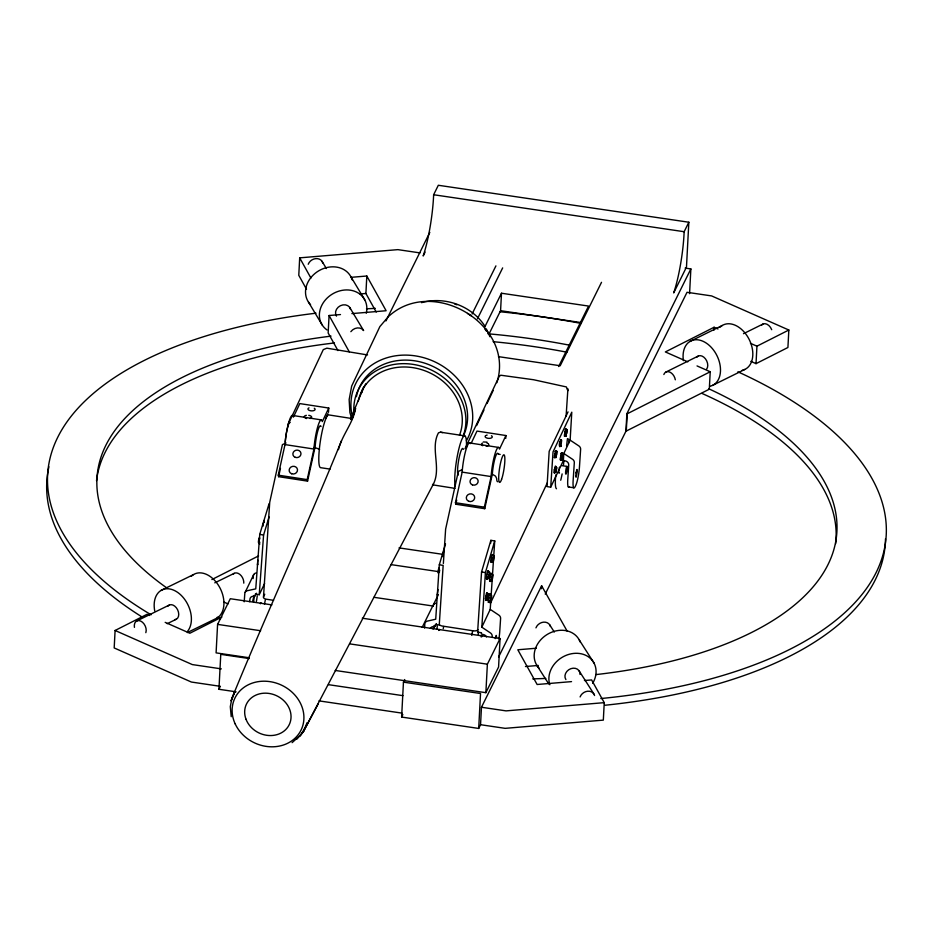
<?xml version="1.0" encoding="UTF-8"?>
<svg xmlns="http://www.w3.org/2000/svg" width="933" height="933" viewBox="0 0 933 933"><rect width="100%" height="100%" fill="white"/><g stroke="black" fill="none" stroke-linecap="round" stroke-linejoin="round"><path stroke-width="1.4" d="M149.595 615.477L146.994 614.322L115.097 630.475L114.188 647.945L191.393 682.046L220.398 686.326M271.911 604.876L230.299 598.729L217.587 624.387L216.094 652.878L249.099 657.742M236.061 691.808L218.94 689.289L220.771 654.348L249.321 658.57M419.967 252.89L397.866 249.636L299.691 257.858L298.782 275.317L306.502 289.207M340.487 314.561L329.081 315.506L328.159 332.976L337.968 350.598M376.244 312.077L365.899 293.475L366.821 276.016L351.041 277.334M567.159 631.151L541.63 585.784L481.463 707.249L480.542 724.708L478.699 728.44L401.622 717.069L403.453 682.14L404.735 679.539M489.102 333.851L500.578 310.689L501.488 293.23L588.571 306.071L558.61 366.541M478.699 728.44L480.53 693.511L403.453 682.14M335.204 670.454L485.871 692.683L487.376 664.191L500.076 638.534L362.319 618.217M500.076 638.534L498.584 667.025L485.871 692.683M541.478 588.7L541.63 585.784M584.443 680.53L591.615 679.935L604.246 702.654L603.324 720.124L505.161 728.346L480.542 724.708M545.234 594.134L625.938 431.221L626.859 413.751L687.026 292.297L711.634 295.924L788.84 330.025L787.918 347.496L756.022 363.648L750.832 361.351M626.265 431.268L627.186 413.809L710.223 371.754L709.302 389.213L625.938 431.221M688.834 222.229L686.478 267.106L673.684 292.927A49.834 8.712 -81.6 0 0 684.146 231.711L688.834 222.229L438.323 185.27L433.635 194.74A49.834 8.712 -81.6 0 1 423.174 255.969L425.098 252.097M689.569 293.662L690.863 268.926L685.16 268.086M713.943 330.165L714.095 327.25L717.99 328.976M756.022 363.648L756.943 346.178L788.84 330.025M273.544 600.327L266.523 599.243A3.954 1.866 3.8 0 1 263.503 596.875L269.719 502.316L282.407 444.644L286.034 442.965M424.55 628.084L424.818 623.944A3.954 3.429 25.3 0 1 427.384 621.098L435.723 619.22L439.303 564.803L445.507 543.869M430.358 628.294A3.954 3.429 25.3 0 1 432.55 626.731L435.279 626.113L435.384 624.445L439.245 625.04L443.163 565.398L439.303 564.803M443.362 563.52L445.624 529.139L458.313 471.457L461.94 469.789M491.166 595.126L494.735 540.918L490.875 540.324L481.556 571.952L477.603 632.142L481.463 632.737L481.37 634.043L483.574 634.603A3.954 3.429 25.3 0 1 486.455 636.889M492.192 636.271A3.954 3.429 25.3 0 0 490.385 632.901L481.825 627.186L485.417 572.547L494.735 540.918M490.676 543.228L490.875 540.324M481.825 627.186L490.233 609.389L490.886 599.406M505.744 438.393L505.931 435.536L476.985 431.081L471.142 443.397M554.983 472.914L554.319 472.926L554.237 469.929L555.555 466.36M560.162 445.962L561.304 445.846L559.672 446.674C557.887 441.356 563.369 439.28 560.57 439.746M560.873 446.475L561.666 440.283M563.357 460.599L563.824 453.496L570.133 440.143L571.789 412.188L553.036 451.899L550.715 487.166L563.357 460.599L565.095 460.867A3.954 3.429 25.3 0 1 568.733 464.937L567.765 479.632A13.843 2.228 -81.2 0 0 569.037 486.921M566.109 416.165L567.789 390.624L566.389 386.938L533.629 379.743L500.764 375.218L499.19 376.442L464.984 448.738M328.486 412.328L328.766 408.048L299.82 403.592L293.394 417.121M244.201 601.797L244.808 593.505A3.954 3.44 25.8 0 1 247.397 590.682L255.759 588.863L259.736 534.399L269.042 503.832L268.832 506.712M249.752 601.762L249.939 599.184A3.954 3.44 25.7 0 1 252.516 596.35L255.257 595.755L256.47 593.236M253.123 578.6L253.333 575.836A3.954 3.44 25.7 0 1 255.91 573.014M255.257 595.755L255.374 594.088L259.234 594.706L264.587 583.603M259.234 594.706L263.584 535.017L269.089 516.952M487.539 579.195L486.501 578.81L486.793 574.413L487.889 570.914L488.542 571.136M488.006 597.365L487.131 600.141L485.836 600.397L485.487 598.38L486.769 592.91L488.239 593.866L488.251 595.324M491.959 562.424L490.933 562.051L490.91 560.29L491.726 555.601L492.916 554.68M487.131 600.141L487.947 593.551M490.7 581.481L489.662 581.096L489.638 579.276L490.49 574.46L491.679 573.503M489.347 602.508L488.309 602.112L488.6 597.621L489.732 594.041L490.373 594.263M556.336 456.634L555.905 457.555L554.354 457.427L555.567 450.522L556.989 451.42L556.756 454.837M555.905 457.555L556.709 451.106M562.377 458.919L561.934 459.864L560.313 459.759L561.06 453.706L561.561 452.633L563.031 453.59L561.561 452.633M566.471 435.163L566.028 436.108L564.407 436.003L565.655 428.877L567.136 429.845L566.902 433.332M561.934 459.864L562.751 453.275M566.028 436.108L566.844 429.518M568.629 443.14L568.873 439.408L567.474 438.603L566.588 445.846M252.68 601.144L254.044 595.511M496.857 382.717C515.401 324.696 432.865 275.865 388.863 316.194M367.555 354.948L326.853 348.172L323.284 349.618L288.262 424.13A14.042 2.263 -81.2 0 1 288.297 426.439M321.034 426.533A14.345 2.309 -81.2 0 0 317.873 430.626A14.345 2.309 -81.2 0 0 315.191 446.499L307.563 481.136L278.617 476.681L278.256 475.165L284.997 444.586A20.269 3.265 -81.2 0 1 288.332 423.92A20.269 3.265 -81.2 0 1 292.705 415.558M278.617 476.681L280.448 468.366M307.563 481.136L307.202 479.62L313.943 449.041A20.269 3.265 -81.2 0 1 317.92 426.136A20.269 3.265 -81.2 0 1 322.34 421.576L328.766 408.048M498.199 454.056A14.345 2.309 -81.2 0 0 495.038 458.161A14.345 2.309 -81.2 0 0 492.356 474.046L484.74 508.695L455.794 504.228L455.432 502.712L462.162 472.121A20.269 3.265 -81.2 0 1 465.812 450.301A20.269 3.265 -81.2 0 1 470.255 443.653M455.794 504.228L456.704 500.076M484.74 508.695L484.379 507.179L491.108 476.576A20.269 3.265 -81.2 0 1 495.073 453.671A20.269 3.265 -81.2 0 1 499.505 449.088L505.931 435.536M433.052 629.075L434.078 625.821L434.44 627.909M495.236 638.65L496.251 635.396L496.613 637.484M257.823 559.987L257.45 564.955L257.846 564.138M253.554 602.147L254.371 595.895M338.469 449.636C342.038 435 352.966 423.454 355.578 408.421L351.951 419.523L351.881 418.544L328.859 414.928A26.707 4.303 -81.2 0 0 320.544 439.944A26.707 4.303 -81.2 0 0 320.509 467.666L330.072 469.101M341.49 440.761C306.316 527.215 267.176 611.99 231.874 698.385L230.299 706.701L231.221 716.696M299.738 736.3L303.353 731.694L307.097 722.632M292.099 742.656L301.032 734.609L304.869 728.032M350.633 418.754L363.054 388.956M296.846 739.146L303.353 731.694L433.495 483.854C441.437 467.783 430.136 448.097 438.463 432.842L440.469 432.189L464.797 435.863M263.503 596.875L264.739 594.251M476.611 425.6L483.97 410.007M487.038 403.499L493.172 390.507M438.743 572.687C436.924 575.521 439.186 564.302 439.338 569.27M437.974 589.516L437.25 595.312L437.647 594.484M435.279 626.113L436.481 623.571M486.863 579.218L488.087 578.052M490.023 581.492L490.571 580.326M485.836 600.397L486.338 599.324M554.668 457.776L555.158 456.75M564.733 436.364L565.235 435.291M490.385 603.406L547.344 482.781M560.64 460.121L561.141 459.048M325.465 418.66L327.88 413.599M259.106 542.306C257.275 545.117 259.619 533.921 259.724 538.901M245.192 592.233L253.718 574.565M385.947 320.929L429.821 232.364M218.94 689.289L219.908 687.318M472.051 314.071L495.924 265.882M477.428 318.829L502.665 267.899M484.915 326.678L501.488 293.23M422.148 627.408L438.3 594.799M601.517 282.314L560.197 365.748L498.467 356.639M401.622 717.069L402.846 714.585M498.595 657.042L690.863 268.926M303.353 731.694L318.223 703.832M554.319 472.926L555.45 472.25M433.495 483.854L432.492 484.81L455.036 488.379M388.175 316.87L379.871 326.597L351.671 386.087L349.152 399.604L349.898 412.561L351.461 417.681M350.505 419.488L351.881 418.544M568.045 411.896L549.175 451.304L547.053 486.361M288.449 423.232L290.245 422.392M211.884 579.556L258.593 555.905M714.095 327.25L665.369 351.939L687.796 361.841M221.902 617.016L189.842 633.25L165.176 622.358M689.884 341.478L722.212 325.5M665.894 372.057L698.222 356.068M743.473 333.687L762.867 324.101M712.474 385.422L744.802 369.445M160.942 590.484L193.469 574.6M136.708 620.981L169.235 605.085M214.777 582.845L234.288 573.317M167.217 623.687L176.325 619.232M187.323 632.574L215.943 618.602A24.724 16.852 64 0 0 219.208 586.554A24.724 16.852 64 0 0 191.323 576.291M421.483 302.665C444.983 295.994 472.133 305.861 485.242 326.702M483.294 441.974L486.956 442.114M564.407 436.003L565.736 435.781M560.313 459.759L561.643 459.537M485.51 600.036L486.839 599.814M554.354 457.427L555.625 457.24M360.161 293.965L365.899 293.475M351.893 313.605L386.122 310.736L366.821 276.016M536.358 648.225L517.815 649.776L537.128 684.495L571.532 681.615M525.454 666.524L538.294 665.451M604.246 702.654L506.071 710.876L481.463 707.249M559.45 445.729L560.663 445.636M564.383 434.346L565.725 434.335M560.29 458.103L561.619 458.08M485.487 598.38L486.828 598.356M490.933 562.051L491.621 562.051M486.501 578.81L487.189 578.81M489.662 581.096L490.35 581.096M488.309 602.112L488.997 602.112M554.33 455.829L555.601 455.817M554.097 472.016L554.773 472.028M489.254 601.319L489.907 601.342M490.91 560.29L491.598 560.336M486.478 576.979L487.166 577.026M489.638 579.276L490.326 579.335M488.274 600.246L488.962 600.292M559.59 443.572L560.791 443.7M554.237 469.929L554.913 470.022M439.186 570.18L439.828 570.261M433.635 194.74L684.146 231.711M500.578 310.689L580.513 322.491M399.032 547.881L442.137 554.249M390.764 564.582L439.618 571.789M373.981 597.307L432.795 605.984M217.587 624.387L260.645 630.731M349.607 643.863L487.376 664.191M221.319 668.868L192.303 664.576L115.097 630.475M328.474 684.67L402.951 695.668M318.969 700.87L402.03 713.127M292.251 415.407L321.197 419.862M469.416 442.93L498.362 447.385M561.666 465.59L567.066 466.418A3.954 0.641 -81.2 0 1 566.669 472.448A3.954 0.641 -81.2 0 1 565.608 472.11A3.954 0.641 -81.2 0 1 567.066 466.418M314.094 447.292L319.622 449.298M568.325 486.933L573.713 487.761M284.997 444.586L313.943 449.041M462.162 472.121L491.108 476.576M546.866 486.571L550.715 487.166M278.256 475.165L307.202 479.62M455.432 502.712L484.379 507.179M481.556 571.952L485.417 572.547M259.736 534.399L263.584 535.017M491.213 557.829L491.889 557.946M486.793 574.413L487.469 574.53M489.953 576.746L490.63 576.862M488.6 597.621L489.277 597.738M440.469 432.189L442.662 432.62M554.61 453.578L555.846 453.823M564.663 432.037L565.969 432.294M560.57 455.794L561.876 456.05M485.778 596.07L487.073 596.327M498.549 454.056L500.158 454.453M554.668 467.655L555.322 467.818M259.269 542.108L259.91 542.271M491.726 555.601L492.391 555.788M487.341 572.104L487.994 572.279M490.49 574.46L491.143 574.635M489.16 595.254L489.813 595.441M493.254 555.065L492.262 554.47M488.892 571.521L487.889 570.914M492.029 573.888L491.038 573.282M490.735 594.659L489.732 594.041M560.033 441.216L561.188 441.589M555.182 466.243L556.185 466.57M259.281 543.764L259.922 543.986M454.744 304.018L456.89 304.776M492.811 474.547L495.528 476.122L496.648 478.454A14.042 2.263 -81.2 0 0 497.639 481.731M555.077 451.56L556.266 452.027M565.153 429.95L566.401 430.463M561.06 453.706L562.307 454.208M486.256 593.971L487.504 594.484M750.447 343.309L756.943 346.178M697.033 365.923L710.223 371.754M224.06 602.158L228.025 603.908M217.867 617.296L220.503 618.462M567.136 429.845L565.655 428.877M488.239 593.866L486.769 592.91M570.133 440.143L578.798 445.892A3.954 3.429 25.3 0 1 580.629 449.274L579.451 467.106A13.843 2.228 -81.2 0 1 575.708 485.533A20.118 3.242 -81.2 0 1 575.288 486.42A13.843 2.228 -81.2 0 1 573.142 480.46L574.32 462.628A3.954 3.429 25.3 0 0 572.5 459.258L563.824 453.496M490.233 609.389L498.793 615.092A3.954 3.429 25.3 0 1 500.601 618.462L499.773 631.081A19.78 3.184 -81.2 0 1 498.922 639.128M443.7 551.17L442.429 556.616M579.3 640.026L594.018 663.036M549.642 624.748L554.295 632.026M579.078 670.792L593.796 693.814M537.093 665.707L548.709 683.877M350.89 276.739L364.756 299.843M322.002 261.263L326.387 268.564M349.735 307.47L363.613 330.562A7.919 6.636 -31 0 0 350.855 331.681M308.461 302.07L322.328 325.174M299.691 257.858L310.922 278.057M329.081 315.506L349.374 352.009M486.35 328.964L489.953 336.743M264.226 522.188L263.957 520.556L262.908 526.282M257.263 595.802A19.78 3.184 -80.9 0 1 256.435 601.365M314.281 408.257A3.58 1.679 3.8 0 1 313.896 410.567A3.58 1.679 3.8 0 1 308.905 410.193A3.58 1.679 3.8 0 1 309.021 407.861M308.741 415.337A3.709 1.738 3.8 0 1 311.575 416.829A3.709 1.738 3.8 0 1 310.083 418.52M306.572 418.532A3.709 1.738 3.8 0 1 305.534 418.182M304.753 417.704A3.709 1.738 3.8 0 1 306.351 415.337M478.011 629.635A3.954 1.866 3.8 0 1 473.311 630.825L442.429 626.066A3.954 1.866 3.8 0 1 439.513 624.667M458.383 474.955A14.042 2.263 -81.2 0 1 458.045 472.506M559.473 472.774A3.954 0.641 -81.2 0 1 558.855 472.565A3.954 0.641 -81.2 0 1 559.089 469.089M559.264 468.086A3.954 0.641 -81.2 0 1 559.473 467.165M563.894 460.389A19.78 3.184 -81.2 0 1 563.509 464.727M562.133 473.906A19.78 3.184 -81.2 0 1 560.721 480.238M556.488 488.764A19.78 3.184 -81.2 0 1 555.765 474.967M491.446 435.746A3.58 1.679 3.8 0 1 491.341 437.95A3.58 1.679 3.8 0 1 486.676 437.962A3.58 1.679 3.8 0 1 485.498 435.769M486.186 435.349A3.58 1.679 3.8 0 1 487.154 435.081M488.577 444.061A3.709 1.738 3.8 0 1 486.14 446.219M482.699 445.694A3.709 1.738 3.8 0 1 482.513 443.128M487.038 443.105A3.709 1.738 3.8 0 1 487.959 443.525M308.228 264.261A7.919 6.636 -31 0 1 315.832 258.628A7.919 6.636 -31 0 1 322.783 262.989M336.486 316.112A7.919 6.636 -31 0 1 340.382 305.721A7.919 6.636 -31 0 1 350.516 309.196M327.016 329.955A24.724 20.736 -31 0 1 323.133 302.957A24.724 20.736 -31 0 1 352.266 290.56A24.724 20.736 -31 0 1 366.272 313.243M310.561 304.671A24.724 20.736 -31 0 1 318.643 270.873A24.724 20.736 -31 0 1 352.173 279.842M433.227 606.135A3.954 3.429 25.3 0 1 435.781 603.289M437.309 626.055A19.78 3.184 -81.2 0 1 436.947 628.819M134.422 627.361A7.919 5.388 64 0 1 140.708 621.086A7.919 5.388 64 0 1 145.828 632.667M168.022 606.077A7.919 5.388 64 0 1 177.573 609.692A7.919 5.388 64 0 1 174.833 619.652M233.087 574.296A7.919 5.388 64 0 1 239.956 574.483A7.919 5.388 64 0 1 243.781 583.148M154.715 610.87A24.724 16.852 64 0 1 176.442 591.592A24.724 16.852 64 0 1 187.708 631.093M438.697 630.463A3.954 0.641 -81.2 0 1 439.536 630.09M481.148 637.006A3.954 0.641 -81.2 0 1 481.988 636.621M478.431 632.096A19.78 3.184 -81.2 0 1 478.209 634.312M471.748 635.385A19.78 3.184 -81.2 0 1 472.634 630.965M443.222 628.667A19.78 3.184 -81.2 0 1 443.688 626.498M260.377 603.791A3.954 0.641 -81.2 0 1 261.135 602.975M264.482 604.246A19.78 3.184 -81.2 0 1 265.369 599.814M697.009 357.059A7.919 5.411 63.7 0 1 705.395 358.762A7.919 5.411 63.7 0 1 706.561 369.211M663.853 374.518A7.919 5.411 63.7 0 1 669.917 372.15A7.919 5.411 63.7 0 1 675.317 379.789M761.655 325.092A7.919 5.411 63.7 0 1 771.708 329.711M683.411 360.628A24.724 16.922 63.7 0 1 696.659 339.74A24.724 16.922 63.7 0 1 719.285 361.666A24.724 16.922 63.7 0 1 709.873 386.285M720.054 327.203A24.724 16.922 63.7 0 1 749.024 339.146A24.724 16.922 63.7 0 1 742.202 370.296M535.95 627.862A7.919 6.601 -32.6 0 1 543.519 622.159A7.919 6.601 -32.6 0 1 550.423 626.463M565.899 679.551A7.919 6.601 -32.6 0 1 570.809 668.693A7.919 6.601 -32.6 0 1 580.034 674.442M580.104 696.928A7.919 6.601 -32.6 0 1 587.662 691.225A7.919 6.601 -32.6 0 1 594.566 695.528M549.852 684.752A24.724 20.619 -32.6 0 1 575.498 653.298A24.724 20.619 -32.6 0 1 592.688 683.271M539.181 668.285A24.724 20.608 -32.6 0 1 546.668 634.79A24.724 20.608 -32.6 0 1 580.221 642.044M361.479 393.015A53.414 46.335 25.3 0 1 365.818 383.836M455.281 486.548A26.707 4.303 -81.2 0 1 459.794 445.391A26.707 4.303 -81.2 0 1 466.43 447.572M285.265 441.962A13.972 2.251 -81.2 0 1 288.67 424.223M457.613 473.509A13.972 2.251 -81.2 0 1 459.596 455.677A13.972 2.251 -81.2 0 1 463.374 449.368M467.503 313.418A62.313 54.056 25.3 0 1 470.967 315.762M484.857 329.022A62.313 54.056 25.3 0 1 486.478 331.168M351.753 413.832A62.313 54.056 25.3 0 1 420.713 356.919A62.313 54.056 25.3 0 1 466.43 440.703M356.394 396.688A57.368 49.764 25.3 0 1 427.442 364.092A57.368 49.764 25.3 0 1 463.293 436.119M361.013 393.539A53.659 46.545 25.3 0 1 363.707 387.043M358.272 401.202A53.659 46.545 25.3 0 1 423.127 370.144A53.659 46.545 25.3 0 1 459.456 435.349M353.91 412.433A57.368 49.764 25.3 0 1 416.934 365.083A57.368 49.764 25.3 0 1 463.176 435.979M708.753 388.769A370.937 172.313 4.4 0 1 595.744 674.617M545.805 678.431A370.937 172.313 4.4 0 1 532.743 678.862M220.538 618.987A370.937 172.313 4.4 0 1 217.167 617.366M167.497 588.42A370.937 172.313 4.4 0 1 331.04 336.125M487.947 333.781A370.937 172.313 4.4 0 1 570.133 345.303M702.082 393.469A370.937 172.267 4.4 0 1 835.63 543.741M96.519 480.763A370.937 172.267 4.4 0 1 334.457 342.947M493.125 341.676A370.937 172.267 4.4 0 1 566.926 352.196M737.898 371.812A420.398 195.335 4.4 0 1 878.909 566.471A420.398 195.335 4.4 0 1 600.84 698.537M151.099 614.777A420.398 195.335 4.4 0 1 315.995 313.196M366.494 308.811A420.398 195.335 4.4 0 1 375.299 308.38M499.855 311.75A420.398 195.335 4.4 0 1 581.131 323.424M885.487 538.808A420.398 195.219 4.4 0 1 604.817 705.266M142.003 616.946A420.398 195.219 4.4 0 1 48.924 466.78M556.068 470.069L556.126 472.226L556.756 467.41L556.068 470.069M488.6 574.821C487.726 587.149 491.749 564.792 488.6 574.821M493.021 558.237C492.181 569.923 496.006 548.709 493.021 558.237M491.761 577.154C490.886 589.306 494.852 567.264 491.761 577.154M490.408 598.03C489.498 610.707 493.65 587.708 490.408 598.03M575.964 472.739L576.034 477.206L577.352 471.562L576.991 469.474L575.964 472.739M232.504 697.173L231.081 700.881L234.813 691.808L232.504 697.173M567.579 388.583L567.789 390.624L567.579 388.583M295.294 457.357A4.082 3.744 -13.3 0 0 300.962 453.286A4.082 3.744 -13.3 0 0 294.513 450.919A4.082 3.744 -13.3 0 0 295.294 457.357M291.656 473.766A4.21 3.86 -13.3 0 0 297.487 469.579A4.21 3.86 -13.3 0 0 290.839 467.13A4.21 3.86 -13.3 0 0 291.656 473.766M472.46 484.903A4.082 3.744 -13.4 0 0 478.128 480.833A4.082 3.744 -13.4 0 0 471.678 478.466A4.082 3.744 -13.4 0 0 472.46 484.903M468.821 501.324A4.21 3.86 -13.3 0 0 474.664 497.126A4.21 3.86 -13.3 0 0 468.016 494.677A4.21 3.86 -13.3 0 0 468.821 501.324M235.198 723.915A36.737 31.862 25.3 0 0 297.021 736.137A36.737 31.862 25.3 0 0 271.853 681.965A36.737 31.862 25.3 0 0 235.198 723.915M245.997 719.226A23.745 20.596 25.3 0 0 285.51 729.804A23.745 20.596 25.3 0 0 272.063 694.059A23.745 20.596 25.3 0 0 245.997 719.226M501.592 479.364A13.972 2.251 -81.2 0 0 504.543 455.701A13.972 2.251 -81.2 0 0 499.225 470.64A13.972 2.251 -81.2 0 0 501.592 479.364"/></g></svg>
